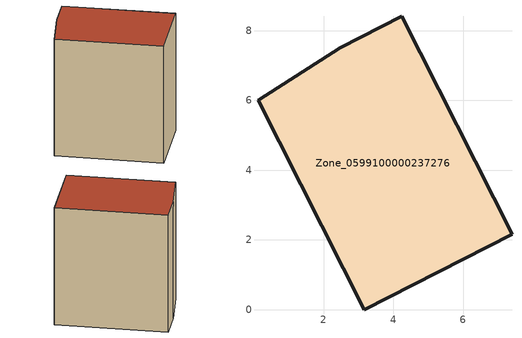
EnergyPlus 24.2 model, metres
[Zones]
Zone_0599100000237276
 floor ground (C_G): 0.12,6 2.47,7.51 4.24,8.41 7.4,2.16 3.16,0 z0
 wall outside (C_F): 7.4,2.16 4.24,8.41 2.47,7.51 0.12,6 3.16,0 7.4,2.16 z0:7.82
 roof outside (C_R): 2.47,7.51 0.12,6 3.16,0 7.4,2.16 4.24,8.41 z7.82
[BUILDING]
Pand.0599100000237276: North Axis=0; Terrain=City; Loads Convergence Tolerance Value=0.04; Temperature Convergence Tolerance Value=0.4; Solar Distribution=FullExterior; Maximum Number of Warmup Days=25; Minimum Number of Warmup Days=1
[Site:Location]
Rotterdam.The.Hague.AP_ZH_NLD Design_Conditions: Latitude=51.96; Longitude=4.45; Time Zone=1; Elevation=-4.5
[SITE:GROUNDTEMPERATURE:BUILDINGSURFACE]
18, 18, 18, 18, 18, 18, 18, 18, 18, 18, 18, 18
[MATERIAL] Thermal Absorptance=0.9; Solar Absorptance=0.7; Visible Absorptance=0.7
Name | Roughness | Thickness | Conductivity | Density | Specific Heat
G.TI.1946 | MediumSmooth | 0.15 | 1 | 540 | 1210
F.TI.1946 | Rough | 0.3 | 0.857143 | 1920 | 840
R.TI.1946 | MediumRough | 0.2 | 0.1 | 1500 | 1000
[CONSTRUCTION]
C_G: G.TI.1946
C_F: F.TI.1946
C_R: R.TI.1946
[ZONE]
Zone_0599100000237276: Type=1; Multiplier=1; Ceiling Height=Autocalculate; Volume=Autocalculate; Floor Area=autocalculate; Part of Total Floor Area=Yes
[ZONEINFILTRATION:DESIGNFLOWRATE]
Infil_Zone_0599100000237276: Zone or ZoneList or Space or SpaceList=Zone_0599100000237276; Schedule=AlwaysOn; Design Flow Rate Calculation Method=Flow/Area; Flow Rate per Floor Area=0.003; Constant Term Coefficient=1; Temperature Term Coefficient=0; Velocity Term Coefficient=0; Velocity Squared Term Coefficient=0
[HVACTEMPLATE:ZONE:IDEALLOADSAIRSYSTEM]
Zone_0599100000237276: Maximum Heating Supply Air Temperature=50; Minimum Cooling Supply Air Temperature=13; Maximum Heating Supply Air Humidity Ratio=0.0156; Minimum Cooling Supply Air Humidity Ratio=0.0077; Heating Limit=NoLimit; Cooling Limit=NoLimit; Dehumidification Control Type=ConstantSensibleHeatRatio; Cooling Sensible Heat Ratio=0.7; Dehumidification Setpoint=60; Humidification Control Type=None; Humidification Setpoint=30; Outdoor Air Method=None; Outdoor Air Flow Rate per Person=0.00944; Outdoor Air Flow Rate per Zone Floor Area=0; Outdoor Air Flow Rate per Zone=0; Demand Controlled Ventilation Type=None; Outdoor Air Economizer Type=NoEconomizer; Heat Recovery Type=None; Sensible Heat Recovery Effectiveness=0.7; Latent Heat Recovery Effectiveness=0.65
[ZONECONTROL:THERMOSTAT]
ThermostatControl_Zone_0599100000237276: Zone or ZoneList=Zone_0599100000237276; Control Type Schedule=DualSetpointControlType; Control 1=Thermostat_Zone_0599100000237276; Temperature Difference Between Cutout And Setpoint=0
[THERMOSTATSETPOINT:DUALSETPOINT]
Thermostat_Zone_0599100000237276: Heating Setpoint Temperature Schedule=HeatingSetpoint_Zone_0599100000237276; Cooling Setpoint Temperature Schedule=CoolingSetpoint_Zone_0599100000237276
[SCHEDULE:COMPACT]
HeatingSetpoint_Zone_0599100000237276: Through: 12/31, For: AllDays, Until: 24:00, 21
CoolingSetpoint_Zone_0599100000237276: Through: 12/31, For: AllDays, Until: 24:00, 24
DualSetpointControlType: Through: 12/31, For: AllDays, Until: 24:00, 4
AlwaysOn: Through: 12/31, For: AllDays, Until: 24:00, 1
